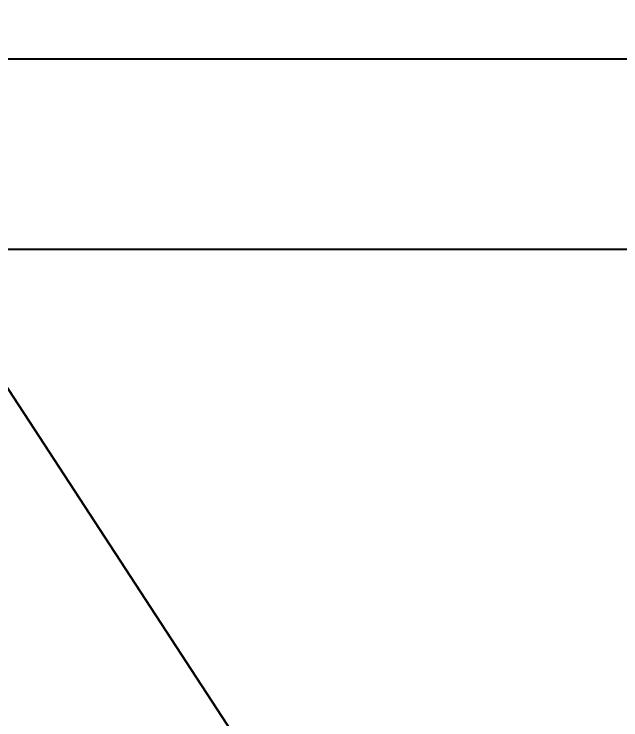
# Model space of a CAD drawing. Header units: millimetres. Extents: x -2000 to 2000, y -800 to 800.
# Drawn here: x 196.6 to 578.3, y -356 to 87.9 of the extents above; entities that cross this region are included whole.
import ezdxf

# ---------------------------------------------------------------- set-up
doc = ezdxf.new("R2010")
doc.units = ezdxf.units.MM
doc.layers.add('I-FURN-PNLS', color=7, linetype='Continuous', lineweight=40)

msp = doc.modelspace()

# ---------------------------------------------------------------- meshes
at = {"layer": 'I-FURN-PNLS', "color": 7, "true_color": 0xf7f7f7}
mesh = msp.add_polyface(dxfattribs=at)
corners = [(-1200, -700, 725), (-602.08, -774.96, 725), (0, -800, 725), (602.08, -774.96, 725), (1200, -700, 725), (1200, 700, 725), (602.08, 774.96, 725), (0, 800, 725), (-602.08, 774.96, 725), (-1200, 700, 725), (-644.49, 59.75, 725), (-644.49, -60.19, 725), (-914.54, -60.19, 725), (-914.54, 59.75, 725), (135.51, 59.75, 725), (135.51, -60.19, 725), (-134.54, -60.19, 725), (-134.54, 59.75, 725), (914.6, 59.61, 725), (914.6, -60.05, 725), (644.43, -60.05, 725), (644.43, 59.61, 725)]
mesh.append_faces([[corners[k] for k in face] for face in [(6, 18, 5)]], dxfattribs={"vtx0": -1, "vtx1": -1, "color": 7})
mesh.append_faces([[corners[k] for k in face] for face in [(20, 15, 3, 19), (10, 17, 8, 13)]], dxfattribs={"vtx0": -1, "vtx1": -1, "vtx2": -1, "color": 7})
mesh.append_faces([[corners[k] for k in face] for face in [(12, 0, 1, 11), (16, 1, 2), (0, 12, 13, 9), (15, 20, 21, 14), (14, 6, 7), (13, 8, 9)]], dxfattribs={"vtx0": -1, "vtx2": -1, "color": 7})
mesh.append_faces([[corners[k] for k in face] for face in [(16, 10, 11, 1)]], dxfattribs={"vtx0": -1, "vtx2": -1, "vtx3": -1, "color": 7})
mesh.append_faces([[corners[k] for k in face] for face in [(3, 4, 19), (16, 17, 10)]], dxfattribs={"vtx1": -1, "vtx2": -1, "color": 7})
mesh.append_faces([[corners[k] for k in face] for face in [(21, 18, 6, 14)]], dxfattribs={"vtx1": -1, "vtx2": -1, "vtx3": -1, "color": 7})
mesh.append_faces([[corners[k] for k in face] for face in [(18, 19, 4, 5), (2, 3, 15, 16), (7, 8, 17, 14)]], dxfattribs={"vtx1": -1, "vtx3": -1, "color": 7})
mesh = msp.add_polyface(dxfattribs=at)
corners = [(-1200, -700, 700), (-1200, 700, 700), (-602.08, 774.96, 700), (0, 800, 700), (602.08, 774.96, 700), (1200, 700, 700), (1200, -700, 700), (602.08, -774.96, 700), (0, -800, 700), (-602.08, -774.96, 700), (-644.49, 59.75, 700), (-914.54, 59.75, 700), (-914.54, -60.19, 700), (-644.49, -60.19, 700), (135.51, 59.75, 700), (-134.54, 59.75, 700), (-134.54, -60.19, 700), (135.51, -60.19, 700), (914.6, 59.61, 700), (644.43, 59.61, 700), (644.43, -60.05, 700), (914.6, -60.05, 700)]
mesh.append_faces([[corners[k] for k in face] for face in [(7, 21, 6), (10, 16, 13)]], dxfattribs={"vtx0": -1, "vtx1": -1, "color": 7})
mesh.append_faces([[corners[k] for k in face] for face in [(19, 14, 4, 18), (13, 16, 9, 12)]], dxfattribs={"vtx0": -1, "vtx1": -1, "vtx2": -1, "color": 7})
mesh.append_faces([[corners[k] for k in face] for face in [(18, 5, 6, 21), (11, 1, 2, 10), (15, 2, 3), (17, 7, 8), (12, 9, 0)]], dxfattribs={"vtx0": -1, "vtx2": -1, "color": 7})
mesh.append_faces([[corners[k] for k in face] for face in [(4, 5, 18)]], dxfattribs={"vtx1": -1, "vtx2": -1, "color": 7})
mesh.append_faces([[corners[k] for k in face] for face in [(15, 16, 10, 2), (20, 21, 7, 17)]], dxfattribs={"vtx1": -1, "vtx2": -1, "vtx3": -1, "color": 7})
mesh.append_faces([[corners[k] for k in face] for face in [(3, 4, 14, 15), (0, 1, 11, 12), (17, 14, 19, 20), (8, 9, 16, 17)]], dxfattribs={"vtx1": -1, "vtx3": -1, "color": 7})

doc.saveas('drawing.dxf')
